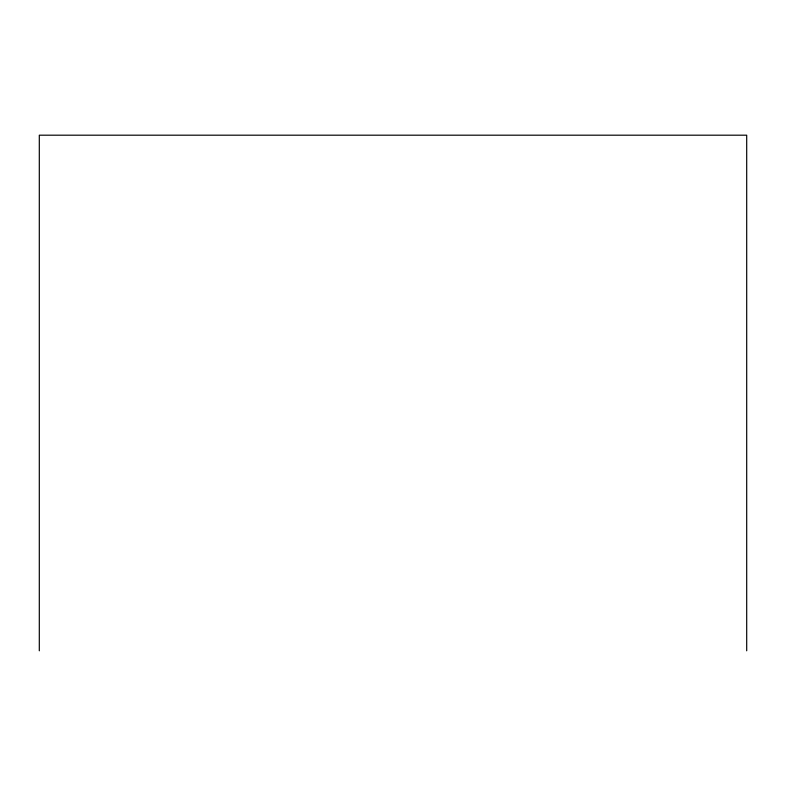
<?xml version="1.0" encoding="UTF-8"?>
<svg xmlns="http://www.w3.org/2000/svg" width="786" height="786" viewBox="0 0 786 786"><rect width="100%" height="100%" fill="white"/><g stroke="black" fill="none" stroke-linecap="round" stroke-linejoin="round"><path stroke-width="1.18" d="M746.7 650.808L746.7 135.192L39.3 135.192L39.3 650.808"/></g></svg>
